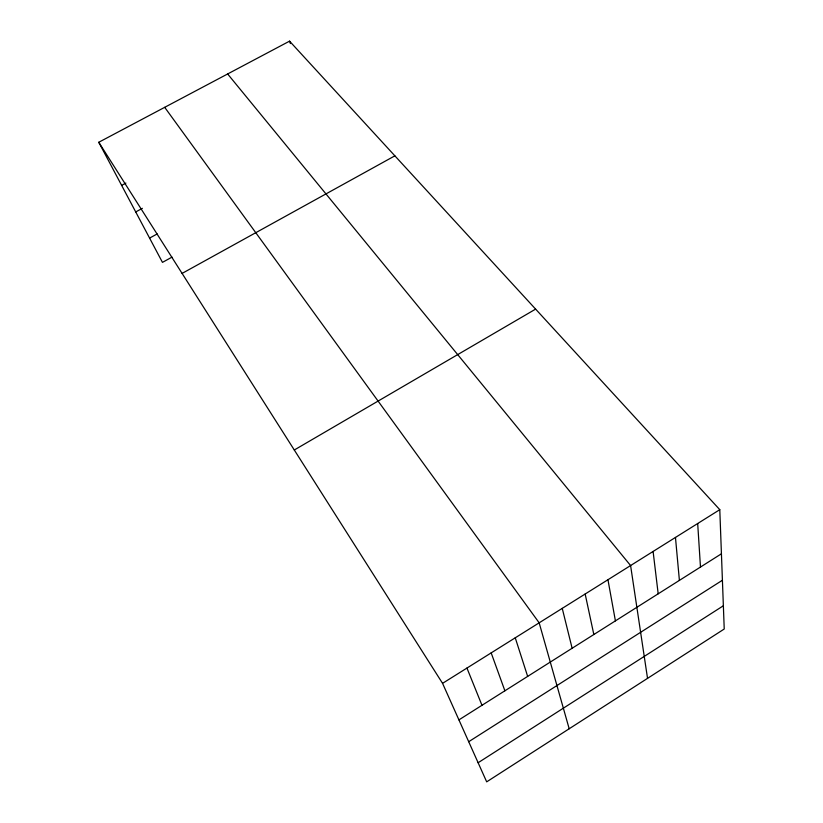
<?xml version="1.0" encoding="UTF-8"?>
<svg xmlns="http://www.w3.org/2000/svg" width="823" height="823" viewBox="0 0 823 823"><rect width="100%" height="100%" fill="white"/><g stroke="black" fill="none" stroke-linecap="round" stroke-linejoin="round"><path stroke-width="1.23" d="M478.122 762.736L723.366 605.769M468.699 741.718L722.419 580.246M458.925 719.878L721.432 553.797M719.786 509.674L724.23 629.019L486.681 781.85L442.558 683.347L719.786 509.674L289.562 41.15L98.77 142.266L162.46 262.372L172.007 257.126M294.295 449.996L535.619 309.119M182.099 273.411L394.875 155.835M149.58 238.094L157.183 233.948M135.713 211.943L142.389 208.332M121.629 185.391L125.888 183.097M227.642 73.967L630.593 565.555L647.536 678.368M164.703 107.329L539.168 622.826L569.187 728.767M98.77 142.266L442.558 683.347M466.95 668.07L481.98 705.29M491.177 652.886L504.89 690.795M289.562 41.15L290.396 43.547M515.249 637.804L527.656 676.393M562.243 608.372L572.129 648.257M585.163 594.011L593.836 634.523M607.95 579.731L615.409 620.871M653.102 551.451L658.184 593.805M675.467 537.44L679.397 580.39M697.688 523.521L700.476 567.057"/></g></svg>
